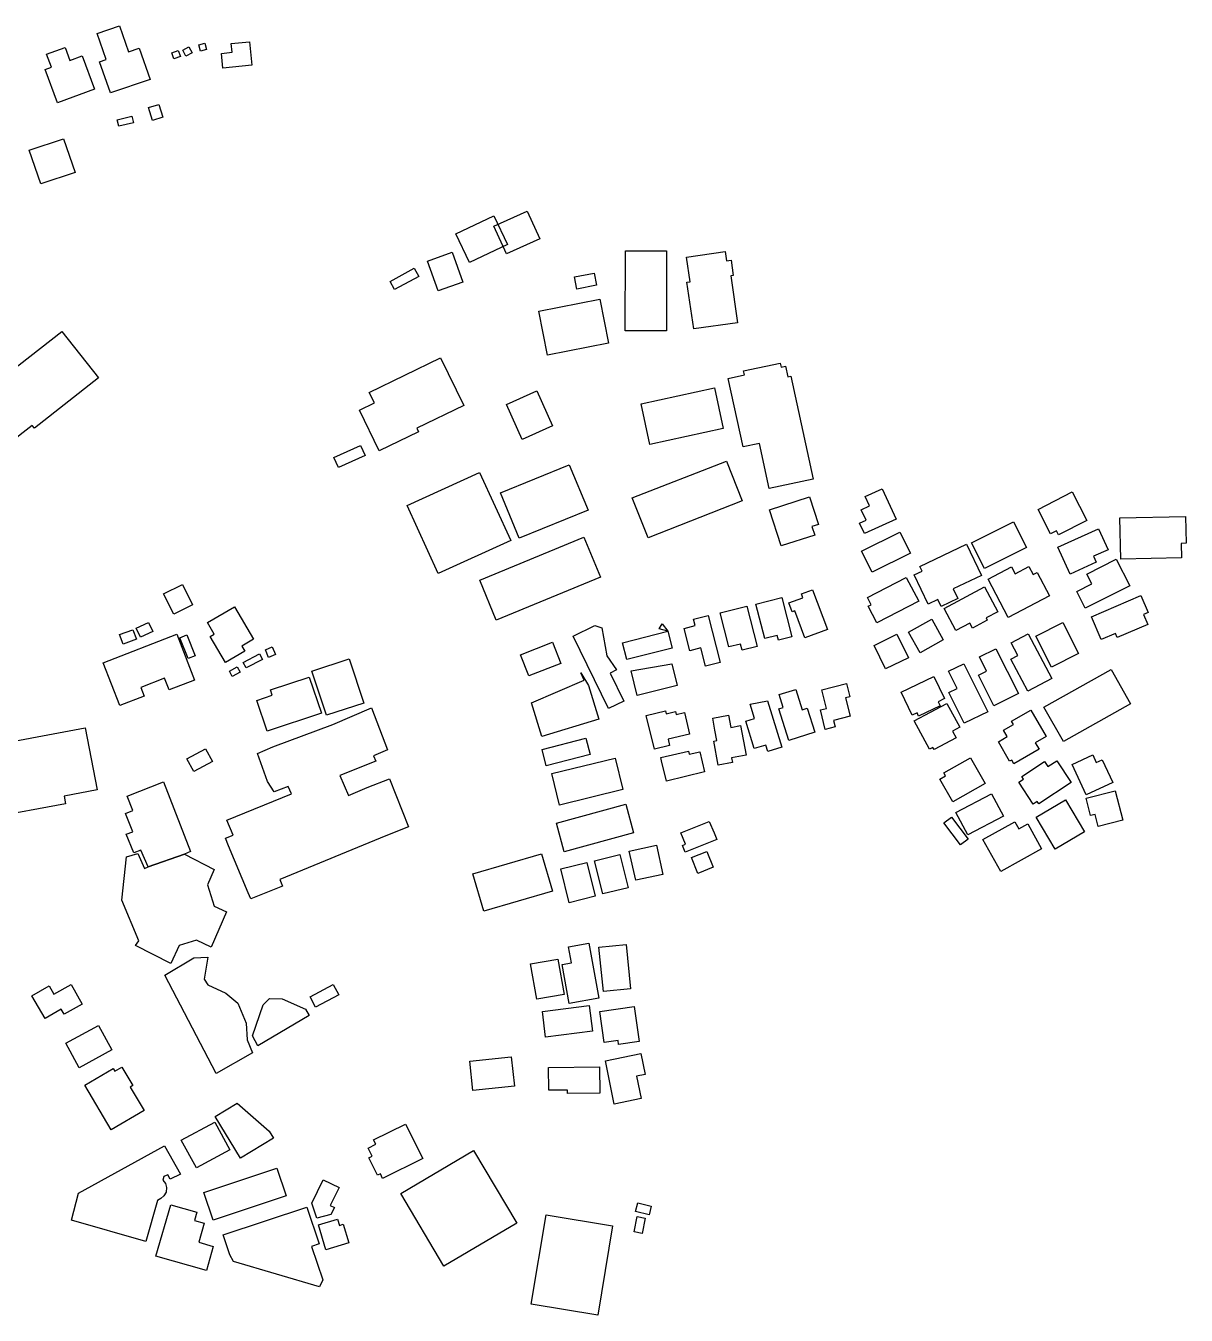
# Model space of a CAD drawing. Header units: metres. Extents: x -30816 to -28918, y -46789 to -43839.
# Drawn here: x -29781.4 to -29511.1, y -46779.6 to -46479.3 of the extents above; entities that cross this region are included whole.
import ezdxf

# ---------------------------------------------------------------- set-up
doc = ezdxf.new("R2010")
doc.units = ezdxf.units.M
doc.header["$MEASUREMENT"] = 0

msp = doc.modelspace()

# ---------------------------------------------------------------- linework, layer by layer
for points in [[(-29757.5, -46485.36), (-29755.02, -46484.5), (-29752.5, -46491.77), (-29761.71, -46494.94), (-29764.24, -46487.68), (-29762.69, -46487.15), (-29764.81, -46481.08), (-29759.61, -46479.3), (-29757.5, -46485.36)], [(-29765.45, -46494.02), (-29774.06, -46497.2), (-29776.92, -46489.5), (-29775.47, -46488.96), (-29776.6, -46485.92), (-29772.3, -46484.32), (-29771.17, -46487.37), (-29768.31, -46486.32), (-29765.45, -46494.02)], [(-29745.39, -46486.45), (-29746.93, -46487), (-29747.46, -46485.57), (-29745.91, -46485.02), (-29745.39, -46486.45)], [(-29742.69, -46485.61), (-29744.15, -46486.37), (-29744.89, -46484.94), (-29743.43, -46484.19), (-29742.69, -46485.61)], [(-29739.34, -46484.85), (-29740.74, -46485.24), (-29741.16, -46483.74), (-29739.76, -46483.36), (-29739.34, -46484.85)], [(-29728.75, -46488.48), (-29735.53, -46489.19), (-29735.89, -46485.72), (-29733.36, -46485.46), (-29733.57, -46483.45), (-29729.32, -46483.01), (-29728.75, -46488.48)], [(-29750.48, -46497.59), (-29749.54, -46500.61), (-29751.89, -46501.32), (-29752.82, -46498.3), (-29750.48, -46497.59)], [(-29756.38, -46501.86), (-29759.76, -46502.69), (-29760.13, -46501.23), (-29756.75, -46500.38), (-29756.38, -46501.86)], [(-29780.62, -46508.28), (-29772.62, -46505.6), (-29769.97, -46513.44), (-29777.97, -46516.12), (-29780.62, -46508.28)], [(-29672.41, -46523.55), (-29669.23, -46530.25), (-29678.09, -46534.43), (-29681.26, -46527.73), (-29672.41, -46523.55)], [(-29661.73, -46528.89), (-29669.46, -46532.4), (-29672.4, -46525.98), (-29664.68, -46522.47), (-29661.73, -46528.89)], [(-29679.63, -46538.99), (-29685.39, -46541.03), (-29687.86, -46534.08), (-29682.1, -46532.05), (-29679.63, -46538.99)], [(-29632.23, -46550.37), (-29641.84, -46550.34), (-29641.78, -46531.71), (-29632.17, -46531.74), (-29632.23, -46550.37)], [(-29615.64, -46548.44), (-29625.85, -46549.91), (-29627.45, -46539), (-29626.71, -46538.89), (-29627.55, -46533.16), (-29618.5, -46531.85), (-29618.19, -46534.03), (-29617.17, -46533.89), (-29616.65, -46537.44), (-29617.23, -46537.53), (-29615.64, -46548.44)], [(-29689.92, -46537.66), (-29695.53, -46540.73), (-29696.59, -46538.82), (-29690.99, -46535.75), (-29689.92, -46537.66)], [(-29653.05, -46540.62), (-29653.61, -46537.78), (-29649.05, -46536.89), (-29648.48, -46539.73), (-29653.05, -46540.62)], [(-29645.67, -46553.23), (-29659.9, -46556.03), (-29661.94, -46545.78), (-29647.71, -46542.98), (-29645.67, -46553.23)], [(-29802.78, -46568.03), (-29792.9, -46560.28), (-29790.1, -46563.82), (-29788, -46562.17), (-29773.06, -46550.46), (-29764.51, -46561.27), (-29779.45, -46572.98), (-29779.95, -46572.35), (-29782.05, -46574), (-29791.94, -46581.74), (-29802.78, -46568.03)], [(-29699.12, -46578.27), (-29703.73, -46568.81), (-29700.22, -46567.12), (-29701.42, -46564.67), (-29684.83, -46556.66), (-29679.43, -46567.74), (-29690.39, -46573.04), (-29690, -46573.86), (-29699.12, -46578.27)], [(-29614.01, -46560.62), (-29614.22, -46559.69), (-29605.71, -46557.86), (-29605.51, -46558.79), (-29604.49, -46558.57), (-29603.96, -46561.03), (-29603.22, -46560.88), (-29598.02, -46584.85), (-29608.29, -46587.07), (-29610.57, -46576.54), (-29614.33, -46577.35), (-29617.8, -46561.43), (-29614.01, -46560.62)], [(-29658.74, -46572.49), (-29665.81, -46575.64), (-29669.49, -46567.46), (-29662.42, -46564.31), (-29658.74, -46572.49)], [(-29618.97, -46573.11), (-29636.04, -46576.78), (-29638.1, -46567.3), (-29621.03, -46563.62), (-29618.97, -46573.11)], [(-29708.58, -46582.19), (-29709.67, -46579.83), (-29703.49, -46577.01), (-29702.41, -46579.37), (-29708.58, -46582.19)], [(-29614.59, -46589.94), (-29636.5, -46598.52), (-29640.16, -46589.25), (-29618.25, -46580.67), (-29614.59, -46589.94)], [(-29685.36, -46606.83), (-29692.59, -46591.02), (-29675.72, -46583.36), (-29668.49, -46599.17), (-29685.36, -46606.83)], [(-29666.49, -46598.66), (-29670.85, -46588.08), (-29654.85, -46581.53), (-29650.48, -46592.12), (-29666.49, -46598.66)], [(-29585.9, -46588.91), (-29581.97, -46587.1), (-29578.69, -46594.16), (-29586.09, -46597.57), (-29587.23, -46595.1), (-29585.71, -46594.41), (-29586.82, -46592.03), (-29584.87, -46591.13), (-29585.9, -46588.91)], [(-29598.33, -46595.93), (-29597.68, -46597.93), (-29605.5, -46600.44), (-29608.22, -46592.02), (-29598.85, -46589.02), (-29596.78, -46595.44), (-29598.33, -46595.93)], [(-29545.64, -46591.92), (-29537.67, -46587.87), (-29534.28, -46594.49), (-29540.9, -46597.85), (-29541.38, -46596.92), (-29542.72, -46597.6), (-29545.64, -46591.92)], [(-29561.15, -46599.73), (-29551.37, -46594.83), (-29548.36, -46600.82), (-29558.14, -46605.71), (-29561.15, -46599.73)], [(-29526.56, -46593.9), (-29511.27, -46593.55), (-29511.13, -46599.82), (-29512.31, -46599.83), (-29512.23, -46603.17), (-29526.34, -46603.5), (-29526.56, -46593.9)], [(-29651.42, -46598.41), (-29647.56, -46607.73), (-29671.85, -46617.69), (-29675.7, -46608.37), (-29651.42, -46598.41)], [(-29586.75, -46601.62), (-29577.85, -46597.2), (-29575.38, -46602.13), (-29584.29, -46606.54), (-29586.75, -46601.62)], [(-29531.58, -46596.44), (-29529.34, -46601.32), (-29532.71, -46602.85), (-29532.08, -46604.24), (-29538.15, -46606.99), (-29541.02, -46600.74), (-29531.58, -46596.44)], [(-29573.2, -46605.2), (-29562.35, -46600.02), (-29558.85, -46607.29), (-29565.43, -46610.44), (-29564.34, -46612.71), (-29568.2, -46614.55), (-29568.98, -46612.94), (-29571.21, -46614.01), (-29574.51, -46607.17), (-29572.67, -46606.29), (-29573.2, -46605.2)], [(-29534.29, -46607), (-29527.45, -46603.53), (-29524.3, -46609.7), (-29534.66, -46614.95), (-29536.64, -46611.06), (-29533.12, -46609.28), (-29534.29, -46607)], [(-29584.51, -46614.13), (-29585.37, -46612.47), (-29576.35, -46607.78), (-29573.45, -46613.3), (-29583.17, -46618.36), (-29585.21, -46614.49), (-29584.51, -46614.13)], [(-29557.29, -46608.19), (-29551.82, -46605.32), (-29550.98, -46606.9), (-29547.8, -46605.23), (-29546.81, -46607.1), (-29545.86, -46606.6), (-29542.98, -46612.04), (-29552.6, -46617.07), (-29557.29, -46608.19)], [(-29749.35, -46611.58), (-29744.94, -46609.4), (-29742.59, -46614.14), (-29746.99, -46616.31), (-29749.35, -46611.58)], [(-29594.73, -46619.9), (-29599.94, -46621.84), (-29602.31, -46615.58), (-29602.9, -46615.8), (-29603.69, -46613.71), (-29600.43, -46612.49), (-29600.78, -46611.58), (-29598.22, -46610.62), (-29594.73, -46619.9)], [(-29567.53, -46614.97), (-29558.09, -46609.98), (-29555.01, -46615.76), (-29557.75, -46617.21), (-29557.46, -46617.75), (-29560.9, -46619.57), (-29561.54, -46618.39), (-29564.78, -46620.11), (-29567.53, -46614.97)], [(-29605.3, -46612.45), (-29602.97, -46621.59), (-29606.12, -46622.39), (-29606.39, -46621.28), (-29609.31, -46622.02), (-29611.37, -46613.98), (-29605.3, -46612.45)], [(-29533.2, -46616.92), (-29521.67, -46611.98), (-29519.97, -46615.93), (-29521.06, -46616.39), (-29520.05, -46618.74), (-29527.21, -46621.78), (-29527.61, -46620.83), (-29530.91, -46622.24), (-29533.2, -46616.92)], [(-29737.53, -46620.98), (-29739.12, -46618.3), (-29732.85, -46614.63), (-29728.39, -46622.17), (-29731.12, -46623.77), (-29730.43, -46624.94), (-29734.93, -46627.57), (-29738.49, -46621.55), (-29737.53, -46620.98)], [(-29625.51, -46618.97), (-29625.89, -46617.5), (-29622.49, -46616.63), (-29619.7, -46627.56), (-29623.09, -46628.42), (-29624.18, -46624.19), (-29626.73, -46624.84), (-29628.08, -46619.63), (-29625.51, -46618.97)], [(-29611.05, -46623.84), (-29614.59, -46624.73), (-29614.96, -46623.28), (-29617.65, -46623.96), (-29619.67, -46616.05), (-29613.45, -46614.48), (-29611.05, -46623.84)], [(-29755.68, -46622.18), (-29758.78, -46623.32), (-29759.61, -46621.09), (-29756.5, -46619.95), (-29755.68, -46622.18)], [(-29754.7, -46621.71), (-29755.7, -46619.56), (-29752.84, -46618.24), (-29751.84, -46620.38), (-29754.7, -46621.71)], [(-29653.92, -46621.42), (-29648.86, -46618.97), (-29647.29, -46619.48), (-29646.06, -46626.01), (-29643.82, -46629.31), (-29645.3, -46630.04), (-29642.12, -46636.57), (-29645.69, -46638.3), (-29653.92, -46621.42)], [(-29631.9, -46620.31), (-29633.92, -46619.77), (-29633.19, -46618.56), (-29631.9, -46620.31)], [(-29573.14, -46625.31), (-29575.8, -46620.48), (-29570.38, -46617.51), (-29567.72, -46622.33), (-29573.14, -46625.31)], [(-29539.91, -46618.26), (-29536.2, -46625.49), (-29542.49, -46628.69), (-29546.19, -46621.46), (-29539.91, -46618.26)], [(-29763.44, -46627.62), (-29746.28, -46620.99), (-29742.12, -46631.66), (-29748.05, -46633.94), (-29749.1, -46631.24), (-29754.64, -46633.39), (-29753.86, -46635.39), (-29759.55, -46637.59), (-29763.44, -46627.62)], [(-29742.01, -46626.03), (-29743.63, -46626.68), (-29745.59, -46621.8), (-29743.96, -46621.15), (-29742.01, -46626.03)], [(-29666.18, -46625.77), (-29658.73, -46622.86), (-29656.79, -46627.79), (-29664.24, -46630.69), (-29666.18, -46625.77)], [(-29631.9, -46620.31), (-29630.9, -46624.23), (-29641.41, -46626.89), (-29642.42, -46622.98), (-29631.9, -46620.31)], [(-29583.84, -46623.59), (-29578.51, -46621), (-29575.83, -46626.46), (-29581.16, -46629.05), (-29583.84, -46623.59)], [(-29547.95, -46620.92), (-29542.43, -46631.28), (-29548.05, -46634.25), (-29552.01, -46626.82), (-29550.34, -46625.94), (-29551.91, -46623), (-29547.95, -46620.92)], [(-29726.29, -46626.87), (-29730.11, -46628.84), (-29730.78, -46627.55), (-29726.97, -46625.58), (-29726.29, -46626.87)], [(-29725.63, -46624.62), (-29724.05, -46623.96), (-29723.31, -46625.72), (-29724.89, -46626.38), (-29725.63, -46624.62)], [(-29555.49, -46624.37), (-29550.2, -46634.8), (-29555.91, -46637.67), (-29559.51, -46630.56), (-29557.63, -46629.62), (-29559.31, -46626.28), (-29555.49, -46624.37)], [(-29731.54, -46629.85), (-29733.33, -46630.82), (-29734.01, -46629.6), (-29732.23, -46628.62), (-29731.54, -46629.85)], [(-29711.37, -46639.88), (-29714.8, -46629.58), (-29706.14, -46626.72), (-29702.72, -46637.02), (-29711.37, -46639.88)], [(-29630.97, -46627.88), (-29629.68, -46632.91), (-29639, -46635.27), (-29640.46, -46629.53), (-29630.97, -46627.88)], [(-29562.85, -46641.71), (-29566.42, -46634.54), (-29564.51, -46633.6), (-29566.5, -46629.61), (-29562.94, -46627.86), (-29557.38, -46639.03), (-29562.85, -46641.71)], [(-29724.05, -46635.22), (-29724.46, -46633.98), (-29715.41, -46630.97), (-29712.59, -46639.39), (-29725.18, -46643.58), (-29727.59, -46636.41), (-29724.05, -46635.22)], [(-29650.35, -46632.94), (-29647.94, -46640.78), (-29661.27, -46644.85), (-29663.68, -46637.01), (-29651.41, -46631.66), (-29652.17, -46630.01), (-29650.35, -46632.94)], [(-29569.95, -46630.81), (-29567.42, -46635.99), (-29568.92, -46636.72), (-29568.47, -46637.65), (-29573.48, -46640.06), (-29573.84, -46639.31), (-29574.95, -46639.85), (-29577.57, -46634.49), (-29569.95, -46630.81)], [(-29539.75, -46645.98), (-29544.26, -46638.01), (-29528.6, -46629.24), (-29524.1, -46637.21), (-29539.75, -46645.98)], [(-29603.66, -46645.71), (-29605.99, -46638.33), (-29604.99, -46638.02), (-29605.94, -46635.04), (-29602.1, -46633.83), (-29600.6, -46638.57), (-29599.4, -46638.2), (-29597.62, -46643.82), (-29603.66, -46645.71)], [(-29596.05, -46633.96), (-29590.27, -46632.49), (-29589.49, -46635.56), (-29590.48, -46635.81), (-29589.38, -46640.1), (-29593.26, -46641.08), (-29592.89, -46642.56), (-29595.22, -46643.15), (-29596.36, -46638.64), (-29594.94, -46638.28), (-29596.05, -46633.96)], [(-29734.96, -46668.52), (-29733.15, -46667.79), (-29734.59, -46664.29), (-29719.53, -46658.16), (-29720.33, -46656.49), (-29723.56, -46657.71), (-29725.13, -46655.29), (-29727.43, -46648.79), (-29723.86, -46647.24), (-29709.92, -46642.02), (-29700.95, -46638.14), (-29697.15, -46647.88), (-29700.46, -46649.3), (-29699.94, -46650.56), (-29708.31, -46653.91), (-29706.27, -46658.54), (-29701.96, -46656.71), (-29696.69, -46654.66), (-29692.3, -46665.88), (-29697.56, -46667.93), (-29722.23, -46678.11), (-29721.66, -46679.68), (-29729.03, -46682.63), (-29729.67, -46681.19), (-29734.24, -46670.28), (-29734.96, -46668.52)], [(-29608.64, -46636.49), (-29605.36, -46647.3), (-29608.61, -46648.27), (-29609.05, -46646.82), (-29611.8, -46647.64), (-29613.74, -46641.26), (-29611.69, -46640.63), (-29612.71, -46637.26), (-29608.64, -46636.49)], [(-29570.93, -46647.78), (-29574.48, -46641.18), (-29566.88, -46637.12), (-29563.89, -46642.66), (-29565.59, -46643.57), (-29564.75, -46645.15), (-29569.84, -46647.86), (-29570.12, -46647.35), (-29570.93, -46647.78)], [(-29636.91, -46639.9), (-29632.44, -46638.84), (-29632.28, -46639.5), (-29630.13, -46638.98), (-29629.97, -46639.66), (-29628.03, -46639.2), (-29626.83, -46644.24), (-29631.82, -46645.43), (-29631.46, -46646.94), (-29635.01, -46647.79), (-29636.91, -46639.9)], [(-29617.24, -46642.68), (-29614.92, -46642.24), (-29613.63, -46649.15), (-29617.04, -46649.78), (-29616.82, -46650.9), (-29620.14, -46651.52), (-29621.19, -46645.87), (-29620.47, -46645.74), (-29620.91, -46643.35), (-29621.43, -46640.55), (-29617.77, -46639.88), (-29617.24, -46642.68)], [(-29547.29, -46638.69), (-29543.75, -46644.82), (-29546.3, -46646.27), (-29545.42, -46647.78), (-29551.31, -46651.15), (-29551.79, -46650.29), (-29552.27, -46650.57), (-29554.89, -46646.02), (-29552.81, -46644.83), (-29553.66, -46643.35), (-29551.37, -46642.04), (-29551.81, -46641.27), (-29547.29, -46638.69)], [(-29772.49, -46658.7), (-29772.16, -46660.46), (-29789.87, -46663.78), (-29792.94, -46647.55), (-29767.58, -46642.8), (-29764.84, -46657.27), (-29772.49, -46658.7)], [(-29649.97, -46648.99), (-29660.19, -46651.62), (-29661.18, -46647.83), (-29650.96, -46645.2), (-29649.97, -46648.99)], [(-29742.28, -46652.99), (-29743.9, -46650.01), (-29739.58, -46647.67), (-29737.95, -46650.64), (-29742.28, -46652.99)], [(-29657.09, -46660.77), (-29658.9, -46653.43), (-29644.17, -46649.85), (-29642.38, -46657.19), (-29657.09, -46660.77)], [(-29632.22, -46655.2), (-29633.35, -46650.5), (-29633.53, -46649.73), (-29627.06, -46648.19), (-29626.88, -46648.96), (-29624.44, -46648.38), (-29623.31, -46653.07), (-29632.22, -46655.2)], [(-29561.4, -46649.77), (-29557.97, -46655.73), (-29565.51, -46660.02), (-29568.56, -46654.72), (-29567.21, -46653.96), (-29567.59, -46653.29), (-29561.4, -46649.77)], [(-29537.71, -46651.36), (-29532.89, -46649.12), (-29532.08, -46650.85), (-29530.72, -46650.22), (-29528.25, -46655.53), (-29534.43, -46658.39), (-29537.71, -46651.36)], [(-29549, -46654.74), (-29549.42, -46654.1), (-29544.15, -46650.65), (-29543.37, -46651.83), (-29541.27, -46650.46), (-29537.92, -46655.56), (-29545.47, -46660.5), (-29545.85, -46659.93), (-29546.79, -46660.54), (-29550.12, -46655.48), (-29549, -46654.74)], [(-29743.09, -46671.58), (-29744.5, -46672.22), (-29752.95, -46675.19), (-29754.66, -46671.26), (-29756.31, -46671.91), (-29758.04, -46667.59), (-29756.51, -46666.99), (-29758.2, -46662.75), (-29756.48, -46662.08), (-29757.84, -46658.68), (-29749.39, -46655.34), (-29743.09, -46671.58)], [(-29556.48, -46658.14), (-29553.73, -46663.38), (-29562.03, -46667.7), (-29564.78, -46662.48), (-29556.48, -46658.14)], [(-29525.92, -46664.31), (-29531.61, -46665.78), (-29532.34, -46662.94), (-29533.43, -46663.22), (-29534.47, -46659.21), (-29527.7, -46657.47), (-29525.92, -46664.31)], [(-29639.85, -46667.24), (-29656, -46671.64), (-29657.83, -46664.99), (-29641.68, -46660.59), (-29639.85, -46667.24)], [(-29539.28, -46659.54), (-29534.85, -46667.05), (-29541.68, -46671.05), (-29546.12, -46663.56), (-29539.28, -46659.54)], [(-29621.13, -46667.27), (-29620.5, -46668.81), (-29627.87, -46671.76), (-29628.49, -46670.21), (-29627.77, -46669.92), (-29628.86, -46667.23), (-29622.22, -46664.57), (-29621.13, -46667.27)], [(-29567.56, -46664.93), (-29565.79, -46663.6), (-29561.95, -46668.7), (-29563.73, -46670.02), (-29567.56, -46664.93)], [(-29558.47, -46668.81), (-29551.06, -46664.68), (-29550.13, -46666.34), (-29548.05, -46665.18), (-29544.81, -46670.96), (-29554.31, -46676.23), (-29558.47, -46668.81)], [(-29633.05, -46676.92), (-29639.37, -46678.29), (-29640.87, -46671.51), (-29634.54, -46670.13), (-29633.05, -46676.92)], [(-29752.95, -46675.19), (-29744.5, -46672.22), (-29737.55, -46675.81), (-29739.14, -46679.35), (-29737.58, -46684.35), (-29734.66, -46685.62), (-29738.28, -46693.84), (-29741.67, -46692.22), (-29745.69, -46693.45), (-29747.62, -46697.65), (-29755.87, -46693.5), (-29755.11, -46692.39), (-29759.09, -46682.91), (-29757.99, -46672.81), (-29755.37, -46672.09), (-29753.77, -46675.57), (-29752.95, -46675.19)], [(-29661.31, -46672.11), (-29658.74, -46680.85), (-29674.72, -46685.52), (-29677.3, -46676.77), (-29661.31, -46672.11)], [(-29656.83, -46675.66), (-29650.75, -46674.15), (-29648.79, -46682.03), (-29654.86, -46683.53), (-29656.83, -46675.66)], [(-29648.93, -46673.78), (-29643.07, -46672.33), (-29641.14, -46680.03), (-29647.01, -46681.49), (-29648.93, -46673.78)], [(-29622.82, -46671.56), (-29621.32, -46675.26), (-29624.91, -46676.71), (-29626.41, -46673.01), (-29622.82, -46671.56)], [(-29650.29, -46692.91), (-29647.94, -46705.72), (-29654.83, -46706.98), (-29656.49, -46697.93), (-29654.33, -46697.54), (-29655.02, -46693.77), (-29650.29, -46692.91)], [(-29646.88, -46704.17), (-29647.93, -46693.86), (-29641.6, -46693.23), (-29640.56, -46703.55), (-29646.88, -46704.17)], [(-29749.05, -46700.38), (-29742.28, -46696.34), (-29739, -46696.22), (-29739.87, -46701.35), (-29739.02, -46702.67), (-29734.88, -46704.57), (-29732.08, -46706.93), (-29730.1, -46711.54), (-29729.91, -46715.47), (-29728.64, -46718.47), (-29737.06, -46723.29), (-29749.05, -46700.38)], [(-29657.48, -46696.67), (-29656.06, -46704.93), (-29662.41, -46706.02), (-29663.84, -46697.76), (-29657.48, -46696.67)], [(-29774.9, -46704.79), (-29770.85, -46702.56), (-29768.31, -46707.14), (-29772.53, -46709.46), (-29773.17, -46708.32), (-29776.89, -46710.5), (-29780.01, -46705.23), (-29776.02, -46702.9), (-29774.9, -46704.79)], [(-29713.95, -46707.82), (-29715.22, -46705.44), (-29709.83, -46702.58), (-29708.56, -46704.96), (-29713.95, -46707.82)], [(-29727.42, -46716.89), (-29728.63, -46714.56), (-29726.16, -46707.33), (-29724.7, -46705.83), (-29721.7, -46705.87), (-29716.31, -46708.32), (-29715.4, -46709.75), (-29727.42, -46716.89)], [(-29650.22, -46707.47), (-29649.46, -46713.46), (-29660.35, -46714.82), (-29661.11, -46708.84), (-29650.22, -46707.47)], [(-29647.75, -46708.85), (-29639.75, -46707.72), (-29638.6, -46715.85), (-29643.36, -46716.52), (-29643.49, -46715.63), (-29646.72, -46716.09), (-29647.75, -46708.85)], [(-29761.39, -46717.82), (-29768.97, -46721.96), (-29772.12, -46716.25), (-29764.54, -46712.1), (-29761.39, -46717.82)], [(-29638.14, -46718.66), (-29637.14, -46723.51), (-29639.2, -46723.92), (-29638.13, -46729.13), (-29644.37, -46730.41), (-29646.44, -46720.35), (-29638.14, -46718.66)], [(-29757.1, -46726.45), (-29753.9, -46731.9), (-29761.57, -46736.39), (-29767.71, -46725.99), (-29761.08, -46722.11), (-29760.71, -46722.75), (-29759.08, -46721.81), (-29756.54, -46726.12), (-29757.1, -46726.45)], [(-29677.99, -46720.46), (-29668.36, -46719.44), (-29667.64, -46726.23), (-29677.27, -46727.24), (-29677.99, -46720.46)], [(-29647.76, -46727.85), (-29655.27, -46727.93), (-29655.29, -46727.14), (-29659.64, -46727.2), (-29659.7, -46721.9), (-29647.83, -46721.77), (-29647.76, -46727.85)], [(-29724.73, -46736.74), (-29723.73, -46738.39), (-29731.39, -46743.01), (-29737.32, -46733.28), (-29732.23, -46730.19), (-29724.73, -46736.74)], [(-29745.23, -46738.8), (-29737.44, -46734.6), (-29733.92, -46741.06), (-29741.71, -46745.26), (-29745.23, -46738.8)], [(-29700.44, -46738.72), (-29692.99, -46735.06), (-29688.99, -46743.12), (-29698.33, -46747.71), (-29698.84, -46746.68), (-29699.5, -46747.01), (-29701.53, -46742.92), (-29700.72, -46742.52), (-29701.66, -46740.65), (-29699.91, -46739.79), (-29700.44, -46738.72)], [(-29770.82, -46757.45), (-29769.13, -46751.13), (-29749.13, -46740.12), (-29745.44, -46746.72), (-29747.79, -46747.93), (-29748.36, -46746.87), (-29749.27, -46747.29), (-29749.49, -46748.11), (-29748.89, -46748.92), (-29748.67, -46749.84), (-29748.72, -46750.94), (-29749.29, -46751.81), (-29749.98, -46752.43), (-29750.75, -46752.87), (-29753.49, -46762.4), (-29770.82, -46757.45)], [(-29677.15, -46741.26), (-29667.09, -46758.13), (-29684.04, -46768.14), (-29694.09, -46751.27), (-29677.15, -46741.26)], [(-29739.94, -46750.99), (-29722.93, -46745.33), (-29720.77, -46751.79), (-29737.78, -46757.44), (-29739.94, -46750.99)], [(-29714.81, -46753.49), (-29712.16, -46748.09), (-29708.48, -46749.86), (-29710.54, -46754.05), (-29709.57, -46754.53), (-29710.36, -46756.14), (-29713.66, -46756.97), (-29714.81, -46753.49)], [(-29747.68, -46753.85), (-29741.58, -46755.59), (-29742.13, -46757.51), (-29739.87, -46758.16), (-29741.16, -46762.61), (-29737.76, -46763.58), (-29739.38, -46769.19), (-29751.14, -46765.83), (-29747.68, -46753.85)], [(-29712.28, -46771.36), (-29713.05, -46772.97), (-29733.05, -46767.1), (-29733.88, -46765.52), (-29735.43, -46760.87), (-29715.94, -46754.44), (-29713.11, -46763), (-29714.87, -46763.58), (-29712.28, -46771.36)], [(-29635.73, -46754.16), (-29636.24, -46756.22), (-29639.39, -46755.44), (-29638.88, -46753.38), (-29635.73, -46754.16)], [(-29713.29, -46758.56), (-29708.8, -46757.21), (-29708.35, -46758.67), (-29707.5, -46758.42), (-29706.19, -46762.73), (-29711.54, -46764.33), (-29713.29, -46758.56)], [(-29660.23, -46756.22), (-29644.74, -46758.8), (-29648.22, -46779.59), (-29663.72, -46777.01), (-29660.23, -46756.22)], [(-29639.04, -46756.63), (-29637.13, -46757.02), (-29637.84, -46760.55), (-29639.76, -46760.17), (-29639.04, -46756.63)]]:
    msp.add_lwpolyline(points)

doc.saveas('drawing.dxf')
